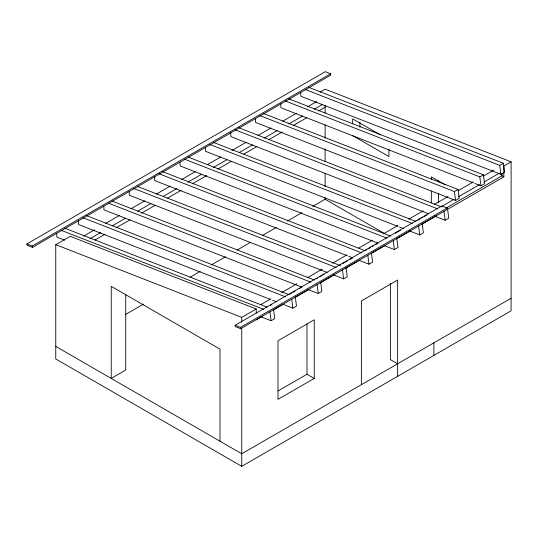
<?xml version="1.0" encoding="UTF-8"?>
<svg xmlns="http://www.w3.org/2000/svg" width="538" height="538" viewBox="0 0 538 538"><rect width="100%" height="100%" fill="white"/><g stroke="black" fill="none" stroke-linecap="round" stroke-linejoin="round"><path stroke-width="0.81" d="M26.9 243.922L325.268 71.668L330.635 73.767L330.809 75.105L32.441 247.366L27.075 245.267L26.9 243.922L32.267 246.027L330.635 73.767M320.043 92.092L325.12 89.16L511.1 161.837L511.1 310.816L241.737 466.332L55.757 358.96L55.757 244.676L70.256 236.303L256.236 308.98L256.236 313.15M83.686 236.088L94.58 229.793M105.475 223.505L119.268 215.543M130.889 208.838L144.682 200.869M156.302 194.164L170.095 186.195M181.716 179.49L195.516 171.521M207.13 164.816L220.93 156.854M231.817 150.559L246.343 142.18M257.958 135.468L271.031 127.923M282.652 121.218L296.445 113.249M307.339 106.961L316.774 101.514M89.853 238.805L100.747 232.517M112.361 225.812L125.435 218.26M137.775 211.138L150.848 203.593M163.189 196.464L176.989 188.495M187.883 182.207L201.676 174.245M213.297 167.533L227.09 159.571M239.437 152.442L252.504 144.897M264.124 138.192L277.198 130.647M288.812 123.935L302.612 115.973M314.226 109.261L322.215 104.654M94.937 240.056L105.098 234.185M115.993 227.897L129.792 219.934M141.407 213.23L155.206 205.26M167.547 198.132L181.346 190.17M192.234 183.882L206.76 175.496M217.655 169.208L231.448 161.239M243.795 154.117L256.861 146.571M268.482 139.86L282.275 131.897M293.17 125.61L306.969 117.64M318.583 110.936L325.12 107.163M125.435 314.548L143.585 304.064M190.062 277.231L200.223 271.367M211.118 265.079L225.637 256.693M237.258 249.982L250.325 242.436M262.672 235.314L276.471 227.345M287.359 221.057L301.885 212.671M312.773 206.384L325.12 199.255L384.778 233.7M259.901 115.623L454.422 191.548L458.046 189.457L459.203 198.387L455.578 200.486L255.496 122.388L255.368 118.481M285.281 100.969L479.802 176.894L483.427 174.803L484.583 183.74L480.959 185.832L474.704 183.391M305.221 89.463L499.735 165.388L503.366 163.29L504.523 172.227L500.898 174.319L300.816 96.221L300.688 92.314M260.607 304.737L270.769 298.866M281.663 292.578L296.909 283.775M307.803 277.487L322.329 269.101M332.491 263.237L347.017 254.851M358.631 248.139L372.43 240.177M383.325 233.889L397.844 225.503M408.739 219.215L423.258 210.829M434.153 204.541L447.946 196.578M458.114 190.708L473.359 181.905M483.527 176.034L493.696 170.163M55.757 244.676L241.737 317.353L256.236 308.98M511.1 161.837L503.85 166.02L503.85 176.861L447.212 209.558M434.186 215.987L445.134 220.264L448.759 218.166L447.603 209.235L240.674 328.705L235.308 326.6L235.133 325.261L441.779 205.953L447.145 208.058L447.32 209.396M270.399 305.362L271.851 304.521M289.283 294.461L291.455 293.203M292.907 292.363L295.086 291.105M299.444 288.59L301.623 287.332M316.149 278.953L317.602 278.112M319.78 276.855L321.226 276.014M322.679 275.18L324.132 274.34M339.384 265.537L340.836 264.696M343.015 263.438L347.373 260.923M349.552 259.666L352.451 257.991M365.524 250.446L366.977 249.605M368.429 248.764L370.608 247.507M372.061 246.666L373.513 245.832M375.692 244.575L377.145 243.734M395.295 233.257L400.38 230.318M417.804 220.257L419.983 219M421.436 218.159L422.888 217.325M424.341 216.484L426.52 215.227M441.039 206.841L454.112 199.295M458.47 196.78L479.526 184.621M483.884 182.106L499.13 173.303M446.123 208.092L502.035 175.812L502.035 173.303M235.133 325.261L240.499 327.36L447.145 208.058M256.236 319.814L262.046 316.465M273.667 309.754L283.102 304.306M295.449 297.178L308.523 289.632M320.137 282.927L334.663 274.541M345.551 268.254L359.35 260.284M371.691 253.163L384.764 245.617M397.105 238.489L410.178 230.943M421.799 224.232L436.318 215.846M260.95 316.761L271.118 320.729L274.743 318.637L273.586 309.7M282.706 304.199L292.874 308.173L296.499 306.075L295.335 297.144M308.079 289.552L318.247 293.519L321.872 291.428L320.715 282.49M333.459 274.898L343.627 278.866L347.252 276.774L346.095 267.843M358.839 260.244L369.001 264.219L372.632 262.12L371.469 253.19M384.213 245.597L394.381 249.565L398.006 247.473L396.849 238.536M409.593 230.943L419.761 234.911L423.386 232.819L422.222 223.889M277.991 390.985L306.996 374.24L314.246 378.422L314.246 319.821L277.991 340.749L277.991 399.357L314.246 378.422M511.1 298.26L241.737 453.776L55.757 346.398M308.846 87.364L503.366 163.29M288.906 98.878L483.427 174.803M473.144 182.779L280.876 107.734L280.749 103.827M263.533 113.531L458.046 189.457M238.879 127.762L441.348 206.794M235.254 129.86L437.724 208.885M428.712 213.848L230.842 136.618L230.715 132.711M213.505 142.415L415.968 221.448M209.881 144.507L412.343 223.539M397.858 226.364L205.469 151.272L205.341 147.365M399.425 226.975L403.332 228.502M188.125 157.069L390.595 236.095M184.5 159.161L386.97 238.186M377.958 243.156L180.089 165.919L179.961 162.019M162.745 171.716L365.215 250.748M159.12 173.814L361.59 252.84M347.104 255.671L154.715 180.573L154.588 176.666M348.671 256.276L352.578 257.803M137.372 186.37L339.841 265.402M133.747 188.461L336.216 267.494M327.205 272.457L129.335 195.227L129.207 191.32M111.991 201.024L314.461 280.049M108.367 203.115L310.836 282.141M301.825 287.11L103.955 209.874L103.827 205.973M86.618 215.671L289.081 294.703M82.993 217.769L285.456 296.794M270.19 299.316L78.582 224.528L78.454 220.62M272.537 300.231L276.445 301.757M64.863 228.233L267.332 307.259M61.238 230.325L263.707 309.357M64.647 240.136L56.826 237.083L56.698 233.183M501.672 175.603L503.85 176.861M380.225 134.789L352.672 118.885L352.672 123.908M445.121 184.816L431.341 176.861L431.341 179.376M352.672 135.63L388.927 156.558L388.927 149.026M397.629 363.775L390.373 359.586L390.373 283.398M499.735 165.388L500.898 174.319M479.802 176.894L480.959 185.832M454.422 191.548L455.578 200.486M443.978 211.326L445.134 220.264M418.598 225.98L419.761 234.911M393.224 240.627L394.381 249.565M367.844 255.281L369.001 264.219M342.471 269.935L343.627 278.866M317.09 284.582L318.247 293.519M291.71 299.236L292.874 308.173M269.962 311.798L271.118 320.729M240.499 327.36L240.674 328.705M32.267 246.027L32.441 247.366M438.591 180.21L438.591 181.884M438.591 193.606L438.591 202.813M433.877 342.841L433.877 355.403M431.341 191.091L431.341 202.813M397.629 376.331L397.629 280.049L361.375 300.977L361.375 384.704M359.922 122.234L359.922 127.257M325.12 105.488L325.12 113.02M325.12 124.742L325.12 138.138M325.12 149.026L325.12 161.582M325.12 173.303L325.12 186.699M325.12 197.581L325.12 199.255M306.996 324.004L306.996 374.24M241.737 317.353L241.737 322.376M241.737 328.234L241.737 466.332M219.981 441.221L219.981 349.122L111.225 286.33L111.225 378.422L125.724 370.05L125.724 294.703"/></g></svg>
